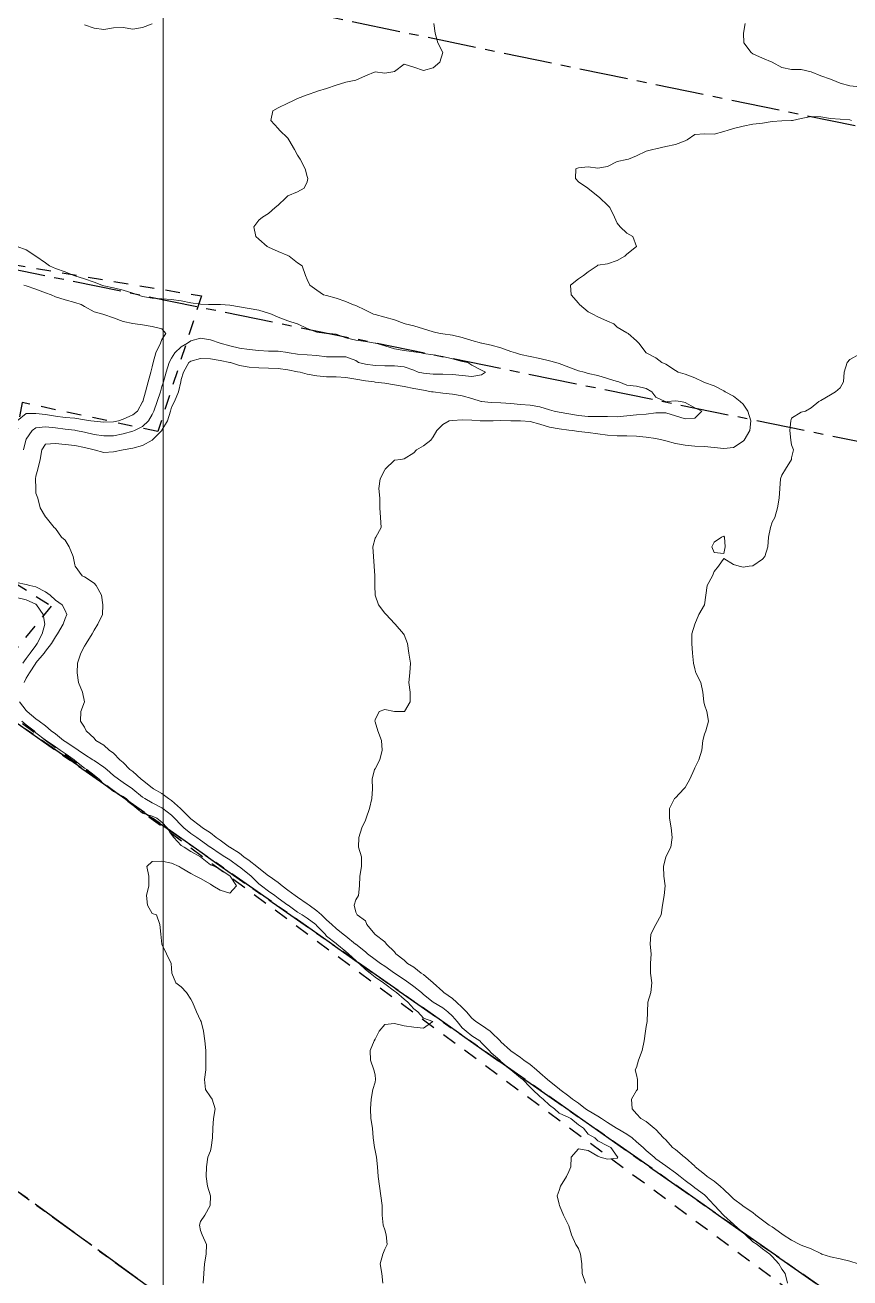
# Model space of a CAD drawing. Header units: centimetres. Extents: x 0 to 642158, y -847 to 649707.
# Drawn here: x 617459.7 to 617502.3, y 621495 to 621559.7 of the extents above; entities that cross this region are included whole.
import ezdxf

# ---------------------------------------------------------------- set-up
doc = ezdxf.new("R2010")
doc.units = ezdxf.units.CM
doc.header["$MEASUREMENT"] = 0
doc.linetypes.add('CENTERX2', pattern=[4, 2.5, -0.5, 0.5, -0.5])
doc.linetypes.add('JIS_02_0.7', pattern=[1.35, 0.75, -0.6])
for name, color, linetype, lineweight in [('MEV_grille', 254, 'Continuous', 9), ('WAL_parcellaire agricole', 7, 'JIS_02_0.7', 25), ('WAL_topographie 0.5', 253, 'Continuous', 20)]:
    doc.layers.add(name, color=color, linetype=linetype, lineweight=lineweight)
doc.layers.add('SPW_parcellaire cadastral', color=7, linetype='CENTERX2', lineweight=25, true_color=0xff0542)

# ---------------------------------------------------------------- blocks, each defined once
blk = doc.blocks.new('*U112')
at = {"layer": 'MEV_grille', "transparency": 33554687}
blk.add_lwpolyline([(0, 1825.476), (0, -1825.476)], dxfattribs=at)
blk = doc.blocks.new('*U113')
at = {"layer": 'MEV_grille', "color": 0, "linetype": 'ByBlock', "lineweight": -2, "transparency": 16777216}
blk.add_blockref('*U112', (2100, 0), dxfattribs=at)

msp = doc.modelspace()

# ---------------------------------------------------------------- linework, layer by layer
at = {"layer": 'SPW_parcellaire cadastral'}
for points in [[(617481.473, 621601.626), (617481.432, 621600.491), (617481.178, 621590.023), (617481.568, 621585.208), (617482.516, 621581.606), (617483.412, 621579.111), (617485.456, 621575.951), (617486.746, 621574.411), (617489.179, 621572.086), (617492.58, 621569.871), (617496.96, 621567.93), (617535.631, 621559.684), (617537.862, 621557.868), (617538.403, 621557.085), (617537.777, 621547.167), (617468.797, 621561.439), (617476.799, 621602.591)], [(617439.517, 621537.504), (617436.492, 621540.114), (617439.189, 621543.82), (617446.498, 621549.642), (617542.79, 621530.025), (617542.157, 621526.132), (617539.459, 621512.032), (617531.346, 621473.099), (617439.517, 621537.504)], [(617671.264, 621373.869), (617653.06, 621358.485), (617454.636, 621502.88), (617429.077, 621521.494), (617439.517, 621537.504), (617531.346, 621473.099), (617536.473, 621469.607), (617572.364, 621444.35), (617578.348, 621439.835), (617601.291, 621423.317), (617615.532, 621413.339), (617638.572, 621396.229), (617671.264, 621373.869)], [(617400.462, 621418.735), (617391.02, 621426.366), (617388.172, 621428.262), (617374.762, 621437.189), (617369.563, 621440.651), (617364.802, 621443.929), (617359.718, 621447.446), (617352.634, 621452.361), (617348.8, 621455.044), (617345.183, 621457.594), (617341.383, 621460.26), (617337.216, 621463.193), (617349.494, 621472.884), (617407.131, 621518.652), (617415.374, 621525.368), (617420.293, 621521.959), (617423.462, 621519.763), (617426.503, 621517.656), (617429.077, 621521.494), (617454.636, 621502.88), (617653.06, 621358.485), (617541.325, 621322.196), (617400.462, 621418.735)]]:
    msp.add_lwpolyline(points, dxfattribs=at)
at = {"layer": 'WAL_parcellaire agricole'}
msp.add_lwpolyline([(617414.992, 621524.534), (617429.092, 621515.736), (617438.79, 621539.137), (617452.288, 621548.438), (617468.788, 621545.69), (617466.539, 621538.69), (617459.539, 621540.189), (617457.99, 621531.639), (617461.04, 621529.69), (617457.391, 621525.239), (617527.597, 621473.348), (617628.904, 621402.76), (617639.105, 621395.562), (617672.807, 621373.966)], dxfattribs=at)
at = {"layer": 'WAL_topographie 0.5'}
for points in [[(617480.79, 621559.75), (617480.852, 621559.25), (617480.991, 621558.75), (617481.25, 621558.25), (617481.25, 621558.25), (617481.25, 621558.25), (617481.094, 621557.75), (617480.75, 621557.453), (617480.25, 621557.328), (617479.75, 621557.5), (617479.25, 621557.645), (617478.75, 621557.276), (617478.667, 621557.25), (617478.25, 621557.179), (617477.75, 621557.25), (617477.25, 621557.053), (617476.75, 621556.823), (617476.417, 621556.75), (617476.25, 621556.726), (617475.75, 621556.564), (617475.25, 621556.398), (617474.776, 621556.25), (617474.75, 621556.239), (617474.25, 621556.075), (617473.75, 621555.875), (617473.512, 621555.75), (617473.25, 621555.635), (617472.75, 621555.393), (617472.483, 621555.25), (617472.37, 621554.75), (617472.75, 621554.337), (617472.824, 621554.25), (617473.25, 621553.824), (617473.297, 621553.75), (617473.595, 621553.25), (617473.75, 621552.954), (617473.882, 621552.75), (617474.15, 621552.25), (617474.25, 621551.861), (617474.279, 621551.75), (617474.25, 621551.583), (617474.096, 621551.25), (617473.75, 621551.07), (617473.25, 621550.85), (617473.143, 621550.75), (617472.75, 621550.383), (617472.59, 621550.25), (617472.25, 621549.946), (617471.945, 621549.75), (617471.75, 621549.598), (617471.492, 621549.25), (617471.6, 621548.75), (617471.75, 621548.625), (617472.179, 621548.25), (617472.25, 621548.206), (617472.75, 621547.979), (617473.25, 621547.786), (617473.319, 621547.75), (617473.75, 621547.398), (617473.982, 621547.25), (617474.154, 621546.75), (617474.25, 621546.541), (617474.39, 621546.25), (617474.75, 621545.985), (617475.098, 621545.75), (617475.25, 621545.714), (617475.75, 621545.574), (617476.25, 621545.412), (617476.592, 621545.25), (617476.75, 621545.196), (617477.25, 621544.96), (617477.665, 621544.75), (617477.75, 621544.728), (617478.25, 621544.603), (617478.75, 621544.463), (617479.25, 621544.277), (617479.307, 621544.25), (617479.75, 621544.14), (617480.25, 621543.996), (617480.75, 621543.843), (617481.118, 621543.75), (617481.25, 621543.731), (617481.75, 621543.663), (617482.25, 621543.551), (617482.75, 621543.392), (617483.25, 621543.252), (617483.256, 621543.25), (617483.75, 621543.153), (617484.25, 621543.007), (617484.75, 621542.825), (617484.993, 621542.75), (617485.25, 621542.675), (617485.75, 621542.567), (617486.25, 621542.461), (617486.75, 621542.348), (617487.088, 621542.25), (617487.25, 621542.205), (617487.75, 621542.014), (617488.25, 621541.818), (617488.55, 621541.75), (617488.75, 621541.697), (617489.25, 621541.583), (617489.75, 621541.432), (617490.25, 621541.274), (617490.34, 621541.25), (617490.75, 621541.095), (617491.25, 621541.027), (617491.75, 621540.921), (617492.029, 621540.75), (617492.25, 621540.462), (617492.727, 621540.25), (617492.75, 621540.213), (617492.827, 621540.25), (617493.25, 621540.276), (617493.54, 621540.25), (617493.75, 621540.197), (617494.25, 621539.922), (617494.62, 621539.75), (617494.25, 621539.38), (617493.75, 621539.355), (617493.25, 621539.498), (617492.75, 621539.661), (617492.25, 621539.651), (617491.75, 621539.585), (617491.25, 621539.55), (617490.75, 621539.505), (617490.25, 621539.458), (617489.75, 621539.465), (617489.25, 621539.476), (617488.75, 621539.465), (617488.25, 621539.513), (617487.75, 621539.611), (617487.25, 621539.688), (617486.988, 621539.75), (617486.75, 621539.815), (617486.25, 621539.972), (617485.75, 621540.062), (617485.25, 621540.093), (617484.75, 621540.132), (617484.25, 621540.178), (617483.75, 621540.189), (617483.25, 621540.243), (617483.227, 621540.25), (617482.75, 621540.394), (617482.25, 621540.532), (617481.75, 621540.624), (617481.25, 621540.678), (617480.75, 621540.734), (617480.67, 621540.75), (617480.25, 621540.825), (617479.75, 621540.922), (617479.25, 621541.013), (617478.75, 621541.106), (617478.25, 621541.182), (617477.75, 621541.243), (617477.703, 621541.25), (617477.25, 621541.305), (617476.75, 621541.392), (617476.25, 621541.481), (617475.75, 621541.516), (617475.25, 621541.512), (617474.75, 621541.56), (617474.25, 621541.657), (617473.889, 621541.75), (617473.75, 621541.779), (617473.25, 621541.886), (617472.75, 621541.946), (617472.25, 621541.957), (617471.75, 621541.973), (617471.25, 621542.008), (617470.75, 621542.095), (617470.295, 621542.25), (617470.25, 621542.26), (617469.75, 621542.357), (617469.25, 621542.445), (617468.75, 621542.461), (617468.25, 621542.33), (617468.144, 621542.25), (617467.857, 621541.75), (617467.75, 621541.384), (617467.73, 621541.25), (617467.609, 621540.75), (617467.404, 621540.25), (617467.25, 621539.948), (617467.188, 621539.75), (617467.034, 621539.25), (617466.75, 621538.764), (617466.742, 621538.75), (617466.25, 621538.252), (617466.247, 621538.25), (617465.75, 621537.98), (617465.25, 621537.839), (617464.757, 621537.75), (617464.75, 621537.748), (617464.25, 621537.648), (617463.75, 621537.619), (617463.258, 621537.75), (617463.25, 621537.751), (617462.75, 621537.876), (617462.25, 621537.972), (617461.75, 621538.022), (617461.25, 621538.081), (617460.75, 621538.036), (617460.552, 621537.75), (617460.46, 621537.25), (617460.353, 621536.75), (617460.25, 621536.393), (617460.234, 621536.25), (617460.235, 621535.75), (617460.25, 621535.519), (617460.345, 621535.25), (617460.467, 621534.75), (617460.75, 621534.286), (617460.781, 621534.25), (617461.191, 621533.75), (617461.25, 621533.683), (617461.575, 621533.25), (617461.75, 621533.091), (617461.97, 621532.75), (617462.162, 621532.25), (617462.25, 621531.821), (617462.269, 621531.75), (617462.63, 621531.25), (617462.75, 621531.194), (617463.25, 621530.871), (617463.363, 621530.75), (617463.625, 621530.25), (617463.706, 621529.75), (617463.68, 621529.25), (617463.45, 621528.75), (617463.25, 621528.453), (617463.15, 621528.25), (617462.843, 621527.75), (617462.75, 621527.618), (617462.571, 621527.25), (617462.4, 621526.75), (617462.379, 621526.25), (617462.447, 621525.75), (617462.653, 621525.25), (617462.75, 621524.75), (617462.75, 621524.75), (617462.75, 621524.75), (617462.558, 621524.25), (617462.547, 621523.75), (617462.75, 621523.44), (617462.833, 621523.25), (617463.25, 621522.873), (617463.342, 621522.75), (617463.75, 621522.508), (617464.024, 621522.25), (617464.25, 621522.096), (617464.582, 621521.75), (617464.75, 621521.609), (617465.101, 621521.25), (617465.25, 621521.146), (617465.679, 621520.75), (617465.75, 621520.697), (617466.25, 621520.309), (617466.318, 621520.25), (617466.75, 621520.024), (617467.095, 621519.75), (617467.25, 621519.656), (617467.709, 621519.25), (617467.75, 621519.212), (617468.208, 621518.75), (617468.25, 621518.711), (617468.75, 621518.331), (617468.847, 621518.25), (617469.25, 621517.992), (617469.548, 621517.75), (617469.75, 621517.611), (617470.243, 621517.25), (617470.25, 621517.246), (617470.75, 621516.938), (617470.976, 621516.75), (617471.25, 621516.558), (617471.646, 621516.25), (617471.75, 621516.17), (617472.25, 621515.776), (617472.281, 621515.75), (617472.75, 621515.42), (617472.948, 621515.25), (617473.25, 621515.025), (617473.619, 621514.75), (617473.75, 621514.661), (617474.25, 621514.322), (617474.344, 621514.25), (617474.75, 621513.964), (617474.992, 621513.75), (617475.25, 621513.501), (617475.517, 621513.25), (617475.75, 621513.046), (617476.111, 621512.75), (617476.25, 621512.648), (617476.745, 621512.25), (617476.75, 621512.246), (617477.25, 621511.84), (617477.366, 621511.75), (617477.75, 621511.458), (617478.04, 621511.25), (617478.25, 621511.109), (617478.75, 621510.754), (617478.756, 621510.75), (617479.25, 621510.417), (617479.496, 621510.25), (617479.75, 621510.063), (617480.141, 621509.75), (617480.25, 621509.653), (617480.75, 621509.251), (617480.751, 621509.25), (617481.25, 621508.95), (617481.509, 621508.75), (617481.75, 621508.526), (617481.989, 621508.25), (617482.25, 621507.925), (617482.445, 621507.75), (617482.75, 621507.516), (617483.154, 621507.25), (617483.25, 621507.156), (617483.638, 621506.75), (617483.75, 621506.633), (617484.193, 621506.25), (617484.25, 621506.195), (617484.75, 621505.752), (617484.753, 621505.75), (617485.25, 621505.347), (617485.378, 621505.25), (617485.75, 621504.861), (617485.87, 621504.75), (617486.25, 621504.381), (617486.434, 621504.25), (617486.75, 621503.94), (617487.009, 621503.75), (617487.25, 621503.524), (617487.75, 621503.306), (617487.854, 621503.25), (617488.25, 621502.923), (617488.504, 621502.75), (617488.75, 621502.444), (617489.094, 621502.25), (617489.25, 621502.086), (617489.75, 621501.831), (617489.915, 621501.75), (617490.25, 621501.289), (617490.278, 621501.25), (617490.25, 621501.203), (617489.75, 621501.14), (617489.375, 621501.25), (617489.25, 621501.307), (617488.75, 621501.599), (617488.25, 621501.676), (617487.867, 621501.25), (617487.853, 621500.75), (617487.75, 621500.515), (617487.628, 621500.25), (617487.326, 621499.75), (617487.25, 621499.523), (617487.156, 621499.25), (617487.25, 621498.821), (617487.269, 621498.75), (617487.484, 621498.25), (617487.732, 621497.75), (617487.75, 621497.712), (617487.89, 621497.25), (617488.118, 621496.75), (617488.25, 621496.542), (617488.359, 621496.25), (617488.424, 621495.75), (617488.448, 621495.25), (617488.607, 621494.75)], [(617502.75, 621556.481), (617502.25, 621556.533), (617501.75, 621556.672), (617501.556, 621556.75), (617501.25, 621556.873), (617500.75, 621557.053), (617500.261, 621557.25), (617500.25, 621557.255), (617499.75, 621557.379), (617499.25, 621557.37), (617498.75, 621557.482), (617498.25, 621557.75), (617498.25, 621557.75), (617497.75, 621557.962), (617497.25, 621558.186), (617497.162, 621558.25), (617496.786, 621558.75), (617496.764, 621559.25), (617496.86, 621559.75)], [(617466.25, 621559.733), (617465.75, 621559.55), (617465.25, 621559.463), (617464.75, 621559.534), (617464.25, 621559.519), (617463.75, 621559.446), (617463.25, 621559.507), (617462.75, 621559.682)], [(617502.347, 621554.75), (617502.25, 621554.771), (617501.75, 621554.811), (617501.25, 621554.846), (617500.75, 621554.937), (617500.25, 621554.952), (617499.75, 621554.843), (617499.292, 621554.75), (617499.25, 621554.74), (617498.75, 621554.721), (617498.25, 621554.688), (617497.75, 621554.605), (617497.25, 621554.547), (617496.75, 621554.458), (617496.25, 621554.323), (617495.983, 621554.25), (617495.75, 621554.174), (617495.25, 621554.044), (617494.75, 621554.05), (617494.25, 621554.013), (617493.865, 621553.75), (617493.75, 621553.686), (617493.25, 621553.51), (617492.75, 621553.398), (617492.25, 621553.288), (617492.083, 621553.25), (617491.75, 621553.157), (617491.25, 621552.917), (617490.833, 621552.75), (617490.75, 621552.731), (617490.25, 621552.633), (617489.75, 621552.364), (617489.25, 621552.281), (617488.75, 621552.357), (617488.25, 621552.301), (617488.114, 621552.25), (617488.093, 621551.75), (617488.25, 621551.573), (617488.726, 621551.25), (617488.75, 621551.233), (617489.25, 621550.839), (617489.354, 621550.75), (617489.75, 621550.37), (617489.865, 621550.25), (617490.107, 621549.75), (617490.25, 621549.438), (617490.393, 621549.25), (617490.75, 621548.924), (617491.058, 621548.75), (617491.25, 621548.25), (617491.25, 621548.25), (617491.25, 621548.25), (617490.75, 621547.838), (617490.635, 621547.75), (617490.25, 621547.523), (617489.75, 621547.347), (617489.25, 621547.274), (617489.215, 621547.25), (617488.75, 621546.943), (617488.5, 621546.75), (617488.25, 621546.573), (617487.842, 621546.25), (617487.872, 621545.75), (617488.25, 621545.32), (617488.302, 621545.25), (617488.75, 621544.862), (617488.992, 621544.75), (617489.25, 621544.617), (617489.75, 621544.392), (617490.067, 621544.25), (617490.25, 621544.083), (617490.75, 621543.78), (617490.808, 621543.75), (617491.25, 621543.367), (617491.371, 621543.25), (617491.75, 621542.75), (617491.75, 621542.75), (617492.25, 621542.49), (617492.545, 621542.25), (617492.75, 621542.163), (617493.25, 621541.848), (617493.4, 621541.75), (617493.75, 621541.648), (617494.25, 621541.469), (617494.676, 621541.25), (617494.75, 621541.226), (617495.25, 621541.048), (617495.75, 621540.791), (617495.815, 621540.75), (617496.25, 621540.524), (617496.598, 621540.25), (617496.75, 621540.099), (617496.995, 621539.75), (617497.145, 621539.25), (617497.088, 621538.75), (617496.806, 621538.25), (617496.75, 621538.191), (617496.25, 621537.878), (617495.75, 621537.823), (617495.25, 621537.873), (617494.75, 621537.915), (617494.25, 621537.945), (617493.75, 621537.989), (617493.25, 621538.079), (617492.75, 621538.215), (617492.613, 621538.25), (617492.25, 621538.334), (617491.75, 621538.408), (617491.25, 621538.456), (617490.75, 621538.467), (617490.25, 621538.469), (617489.75, 621538.505), (617489.25, 621538.569), (617488.75, 621538.637), (617488.25, 621538.692), (617487.941, 621538.75), (617487.75, 621538.772), (617487.25, 621538.837), (617486.75, 621538.914), (617486.25, 621539.068), (617485.75, 621539.204), (617485.25, 621539.238), (617484.85, 621539.25), (617484.75, 621539.251), (617484.25, 621539.256), (617483.85, 621539.25), (617483.75, 621539.245), (617483.25, 621539.238), (617483.173, 621539.25), (617482.75, 621539.274), (617482.25, 621539.301), (617481.75, 621539.27), (617481.583, 621539.25), (617481.25, 621539.058), (617480.942, 621538.75), (617480.75, 621538.417), (617480.631, 621538.25), (617480.25, 621537.964), (617479.897, 621537.75), (617479.75, 621537.603), (617479.25, 621537.281), (617479.083, 621537.25), (617478.75, 621537.214), (617478.269, 621536.75), (617478.25, 621536.721), (617478.021, 621536.25), (617477.946, 621535.75), (617478, 621535.25), (617478, 621534.75), (617478.036, 621534.25), (617478.062, 621533.75), (617477.792, 621533.25), (617477.75, 621533.187), (617477.641, 621532.75), (617477.664, 621532.25), (617477.703, 621531.75), (617477.734, 621531.25), (617477.734, 621530.75), (617477.75, 621530.251), (617477.75, 621530.25), (617477.929, 621529.75), (617478.25, 621529.314), (617478.324, 621529.25), (617478.75, 621528.797), (617478.794, 621528.75), (617479.221, 621528.25), (617479.25, 621528.2), (617479.423, 621527.75), (617479.491, 621527.25), (617479.574, 621526.75), (617479.544, 621526.25), (617479.491, 621525.75), (617479.558, 621525.25), (617479.566, 621524.75), (617479.267, 621524.25), (617479.25, 621524.241), (617478.75, 621524.25), (617478.75, 621524.25), (617478.25, 621524.358), (617477.964, 621524.25), (617477.75, 621523.821), (617477.736, 621523.75), (617477.75, 621523.708), (617477.887, 621523.25), (617478.083, 621522.75), (617478.122, 621522.25), (617477.992, 621521.75), (617477.75, 621521.281), (617477.729, 621521.25), (617477.596, 621520.75), (617477.62, 621520.25), (617477.578, 621519.75), (617477.457, 621519.25), (617477.297, 621518.75), (617477.25, 621518.643), (617477.073, 621518.25), (617476.907, 621517.75), (617476.9, 621517.25), (617477.046, 621516.75), (617477.05, 621516.25), (617476.962, 621515.75), (617476.956, 621515.25), (617476.893, 621514.75), (617476.75, 621514.528), (617476.674, 621514.25), (617476.75, 621513.893), (617476.833, 621513.75), (617477.25, 621513.438), (617477.325, 621513.25), (617477.737, 621512.75), (617477.75, 621512.741), (617478.25, 621512.37), (617478.34, 621512.25), (617478.75, 621511.84), (617478.82, 621511.75), (617479.25, 621511.422), (617479.431, 621511.25), (617479.75, 621511.052), (617480.129, 621510.75), (617480.25, 621510.675), (617480.75, 621510.253), (617480.753, 621510.25), (617481.25, 621509.796), (617481.298, 621509.75), (617481.75, 621509.44), (617481.954, 621509.25), (617482.25, 621508.975), (617482.467, 621508.75), (617482.75, 621508.432), (617482.95, 621508.25), (617483.25, 621508.07), (617483.695, 621507.75), (617483.75, 621507.706), (617484.201, 621507.25), (617484.25, 621507.2), (617484.744, 621506.75), (617484.75, 621506.745), (617485.25, 621506.389), (617485.429, 621506.25), (617485.75, 621506.036), (617486.088, 621505.75), (617486.25, 621505.605), (617486.647, 621505.25), (617486.75, 621505.166), (617487.25, 621504.782), (617487.288, 621504.75), (617487.75, 621504.405), (617487.936, 621504.25), (617488.25, 621504.033), (617488.618, 621503.75), (617488.75, 621503.658), (617489.25, 621503.368), (617489.429, 621503.25), (617489.75, 621503.046), (617490.218, 621502.75), (617490.25, 621502.732), (617490.75, 621502.445), (617491.018, 621502.25), (617491.25, 621502.049), (617491.59, 621501.75), (617491.75, 621501.599), (617492.151, 621501.25), (617492.25, 621501.17), (617492.75, 621500.812), (617492.835, 621500.75), (617493.25, 621500.442), (617493.493, 621500.25), (617493.75, 621500.043), (617494.15, 621499.75), (617494.25, 621499.671), (617494.75, 621499.3), (617494.809, 621499.25), (617495.25, 621498.769), (617495.268, 621498.75), (617495.739, 621498.25), (617495.75, 621498.238), (617496.25, 621497.792), (617496.307, 621497.75), (617496.75, 621497.341), (617496.868, 621497.25), (617497.25, 621496.883), (617497.468, 621496.75), (617497.75, 621496.528), (617498.127, 621496.25), (617498.25, 621496.123), (617498.596, 621495.75), (617498.75, 621495.466), (617498.919, 621495.25), (617499.033, 621494.75)], [(617459.286, 621548.25), (617459.75, 621548.077), (617460.243, 621547.75), (617460.25, 621547.747), (617460.75, 621547.396), (617460.94, 621547.25), (617461.25, 621547.111), (617461.75, 621546.94), (617462.198, 621546.75), (617462.25, 621546.734), (617462.75, 621546.573), (617463.25, 621546.4), (617463.656, 621546.25), (617463.75, 621546.22), (617464.25, 621546.102), (617464.75, 621545.99), (617465.25, 621545.834), (617465.502, 621545.75), (617465.75, 621545.667), (617466.25, 621545.569), (617466.75, 621545.537), (617467.25, 621545.513), (617467.75, 621545.438), (617468.25, 621545.334), (617468.75, 621545.258), (617469.15, 621545.25), (617469.25, 621545.248), (617469.5, 621545.25), (617469.75, 621545.252), (617469.768, 621545.25), (617470.25, 621545.212), (617470.75, 621545.128), (617471.25, 621545.038), (617471.75, 621544.948), (617472.25, 621544.809), (617472.409, 621544.75), (617472.75, 621544.591), (617473.25, 621544.4), (617473.739, 621544.25), (617473.75, 621544.245), (617474.25, 621544.01), (617474.75, 621543.817), (617475.25, 621543.759), (617475.397, 621543.75), (617475.75, 621543.715), (617476.25, 621543.536), (617476.75, 621543.407), (617477.25, 621543.336), (617477.75, 621543.26), (617477.798, 621543.25), (617478.25, 621543.114), (617478.75, 621542.962), (617479.25, 621542.877), (617479.75, 621542.804), (617480.135, 621542.75), (617480.25, 621542.719), (617480.75, 621542.649), (617481.25, 621542.566), (617481.75, 621542.443), (617482.25, 621542.315), (617482.532, 621542.25), (617482.75, 621542.114), (617483.25, 621541.862), (617483.445, 621541.75), (617483.25, 621541.616), (617482.75, 621541.526), (617482.25, 621541.579), (617481.75, 621541.642), (617481.25, 621541.653), (617480.75, 621541.658), (617480.25, 621541.702), (617479.982, 621541.75), (617479.75, 621541.854), (617479.25, 621542.035), (617478.75, 621542.081), (617478.25, 621542.076), (617477.75, 621542.097), (617477.25, 621542.162), (617476.903, 621542.25), (617476.75, 621542.357), (617476.25, 621542.55), (617475.75, 621542.557), (617475.25, 621542.557), (617474.75, 621542.612), (617474.25, 621542.66), (617473.75, 621542.694), (617473.316, 621542.75), (617473.25, 621542.764), (617472.75, 621542.834), (617472.25, 621542.842), (617471.75, 621542.874), (617471.25, 621542.919), (617470.75, 621542.997), (617470.25, 621543.112), (617469.75, 621543.25), (617469.75, 621543.25), (617469.25, 621543.431), (617468.75, 621543.518), (617468.25, 621543.376), (617468.07, 621543.25), (617467.75, 621543.067), (617467.417, 621542.75), (617467.25, 621542.487), (617467.131, 621542.25), (617466.969, 621541.75), (617466.826, 621541.25), (617466.75, 621541.013), (617466.669, 621540.75), (617466.501, 621540.25), (617466.335, 621539.75), (617466.25, 621539.571), (617466.062, 621539.25), (617465.75, 621538.951), (617465.331, 621538.75), (617465.25, 621538.715), (617464.75, 621538.57), (617464.25, 621538.477), (617463.75, 621538.468), (617463.25, 621538.547), (617462.75, 621538.665), (617462.315, 621538.75), (617462.25, 621538.762), (617461.75, 621538.817), (617461.25, 621538.881), (617460.75, 621538.944), (617460.25, 621538.882), (617460.049, 621538.75), (617459.75, 621538.308), (617459.725, 621538.25), (617459.607, 621537.75)], [(617459.629, 621546.25), (617459.75, 621546.208), (617460.25, 621546.046), (617460.75, 621545.851), (617461.03, 621545.75), (617461.25, 621545.647), (617461.75, 621545.484), (617462.25, 621545.356), (617462.579, 621545.25), (617462.75, 621545.146), (617463.25, 621544.868), (617463.7, 621544.75), (617463.75, 621544.733), (617464.25, 621544.561), (617464.75, 621544.368), (617465.25, 621544.267), (617465.371, 621544.25), (617465.75, 621544.194), (617466.25, 621544.11), (617466.75, 621543.993), (617466.959, 621543.75), (617466.75, 621543.439), (617466.67, 621543.25), (617466.437, 621542.75), (617466.302, 621542.25), (617466.25, 621542.036), (617466.17, 621541.75), (617466.038, 621541.25), (617465.898, 621540.75), (617465.758, 621540.25), (617465.75, 621540.229), (617465.482, 621539.75), (617465.25, 621539.55), (617464.75, 621539.327), (617464.515, 621539.25), (617464.25, 621539.187), (617463.75, 621539.172), (617463.25, 621539.229), (617463.083, 621539.25), (617462.75, 621539.304), (617462.25, 621539.378), (617461.75, 621539.425), (617461.25, 621539.488), (617460.75, 621539.568), (617460.25, 621539.627), (617459.75, 621539.618), (617459.272, 621539.25)], [(617502.75, 621542.687), (617502.25, 621542.417), (617502.117, 621542.25), (617501.956, 621541.75), (617501.922, 621541.25), (617501.75, 621540.956), (617501.517, 621540.75), (617501.25, 621540.583), (617500.75, 621540.3), (617500.65, 621540.25), (617500.25, 621539.917), (617499.964, 621539.75), (617499.75, 621539.687), (617499.25, 621539.381), (617499.214, 621539.25), (617499.16, 621538.75), (617499.21, 621538.25), (617499.25, 621538.013), (617499.352, 621537.75), (617499.25, 621537.333), (617499.238, 621537.25), (617498.936, 621536.75), (617498.75, 621536.436), (617498.684, 621536.25), (617498.636, 621535.75), (617498.607, 621535.25), (617498.528, 621534.75), (617498.377, 621534.25), (617498.25, 621534.014), (617498.152, 621533.75), (617498.049, 621533.25), (617498.022, 621532.75), (617497.865, 621532.25), (617497.75, 621532.109), (617497.25, 621531.771), (617497.05, 621531.75), (617496.75, 621531.687), (617496.536, 621531.75), (617496.25, 621531.841), (617495.75, 621532.139), (617495.481, 621531.75), (617495.25, 621531.477), (617495.164, 621531.25), (617494.898, 621530.75), (617494.821, 621530.25), (617494.75, 621529.75), (617494.75, 621529.75), (617494.454, 621529.25), (617494.25, 621528.75), (617494.25, 621528.75), (617494.094, 621528.25), (617494.094, 621527.75), (617494.137, 621527.25), (617494.177, 621526.75), (617494.25, 621526.45), (617494.309, 621526.25), (617494.56, 621525.75), (617494.663, 621525.25), (617494.717, 621524.75), (617494.75, 621524.6), (617494.873, 621524.25), (617494.967, 621523.75), (617494.815, 621523.25), (617494.75, 621523.083), (617494.67, 621522.75), (617494.609, 621522.25), (617494.468, 621521.75), (617494.25, 621521.336), (617494.218, 621521.25), (617494.004, 621520.75), (617493.75, 621520.321), (617493.684, 621520.25), (617493.25, 621519.792), (617493.2, 621519.75), (617492.946, 621519.25), (617492.95, 621518.75), (617493.038, 621518.25), (617493.083, 621517.75), (617493.022, 621517.25), (617492.75, 621516.75), (617492.75, 621516.75), (617492.644, 621516.25), (617492.656, 621515.75), (617492.731, 621515.25), (617492.669, 621514.75), (617492.589, 621514.25), (617492.512, 621513.75), (617492.25, 621513.25), (617492.25, 621513.25), (617491.985, 621512.75), (617491.95, 621512.25), (617492, 621511.75), (617491.964, 621511.25), (617491.958, 621510.75), (617492.031, 621510.25), (617491.977, 621509.75), (617491.831, 621509.25), (617491.809, 621508.75), (617491.797, 621508.25), (617491.75, 621508), (617491.706, 621507.75), (617491.647, 621507.25), (617491.542, 621506.75), (617491.353, 621506.25), (617491.25, 621505.875), (617491.183, 621505.75), (617491.25, 621505.5), (617491.298, 621505.25), (617491.294, 621504.75), (617491.25, 621504.697), (617490.993, 621504.25), (617491.026, 621503.75), (617491.25, 621503.491), (617491.469, 621503.25), (617491.75, 621503.092), (617492.148, 621502.75), (617492.25, 621502.678), (617492.633, 621502.25), (617492.75, 621502.137), (617493.103, 621501.75), (617493.25, 621501.641), (617493.727, 621501.25), (617493.75, 621501.233), (617494.25, 621500.781), (617494.278, 621500.75), (617494.75, 621500.371), (617494.889, 621500.25), (617495.25, 621500.014), (617495.57, 621499.75), (617495.75, 621499.587), (617496.087, 621499.25), (617496.25, 621499.094), (617496.72, 621498.75), (617496.75, 621498.73), (617497.25, 621498.398), (617497.406, 621498.25), (617497.75, 621497.992), (617498.096, 621497.75), (617498.25, 621497.658), (617498.75, 621497.3), (617498.818, 621497.25), (617499.25, 621496.975), (617499.673, 621496.75), (617499.75, 621496.712), (617500.25, 621496.521), (617500.75, 621496.274), (617500.813, 621496.25), (617501.25, 621496.104), (617501.75, 621496), (617502.25, 621495.878), (617502.682, 621495.75)], [(617495.75, 621532.393), (617495.816, 621532.75), (617495.777, 621533.25), (617495.75, 621533.292), (617495.639, 621533.25), (617495.25, 621532.981), (617495.139, 621532.75), (617495.25, 621532.45), (617495.75, 621532.393)], [(617459.25, 621530.903), (617459.75, 621530.793), (617459.939, 621530.75), (617460.25, 621530.689), (617460.75, 621530.422), (617460.975, 621530.25), (617461.25, 621529.987), (617461.606, 621529.75), (617461.75, 621529.462), (617461.838, 621529.25), (617461.75, 621529.053), (617461.65, 621528.75), (617461.357, 621528.25), (617461.25, 621528.106), (617461.048, 621527.75), (617460.75, 621527.36), (617460.672, 621527.25), (617460.25, 621526.758), (617460.243, 621526.75), (617459.917, 621526.25), (617459.75, 621525.962), (617459.646, 621525.75)], [(617459.25, 621530.124), (617459.75, 621530.015), (617460.25, 621529.783), (617460.286, 621529.75), (617460.619, 621529.25), (617460.708, 621528.75), (617460.573, 621528.25), (617460.319, 621527.75), (617460.25, 621527.655), (617459.957, 621527.25), (617459.75, 621526.987), (617459.571, 621526.75)], [(617459.395, 621524.75), (617459.75, 621524.297), (617459.788, 621524.25), (617460.25, 621523.877), (617460.41, 621523.75), (617460.75, 621523.5), (617461.042, 621523.25), (617461.25, 621523.089), (617461.672, 621522.75), (617461.75, 621522.697), (617462.25, 621522.373), (617462.425, 621522.25), (617462.75, 621522.032), (617463.189, 621521.75), (617463.25, 621521.711), (617463.75, 621521.38), (617463.901, 621521.25), (617464.25, 621520.945), (617464.504, 621520.75), (617464.75, 621520.589), (617465.239, 621520.25), (617465.25, 621520.242), (617465.75, 621519.833), (617465.867, 621519.75), (617466.25, 621519.535), (617466.75, 621519.281), (617466.791, 621519.25), (617467.25, 621518.89), (617467.398, 621518.75), (617467.75, 621518.374), (617467.883, 621518.25), (617468.25, 621517.949), (617468.546, 621517.75), (617468.75, 621517.611), (617469.24, 621517.25), (617469.25, 621517.242), (617469.75, 621516.903), (617469.992, 621516.75), (617470.25, 621516.585), (617470.721, 621516.25), (617470.75, 621516.225), (617471.25, 621515.829), (617471.348, 621515.75), (617471.75, 621515.363), (617471.893, 621515.25), (617472.25, 621514.974), (617472.577, 621514.75), (617472.75, 621514.617), (617473.25, 621514.26), (617473.265, 621514.25), (617473.75, 621513.901), (617473.996, 621513.75), (617474.25, 621513.592), (617474.687, 621513.25), (617474.75, 621513.19), (617475.168, 621512.75), (617475.25, 621512.663), (617475.75, 621512.272), (617475.781, 621512.25), (617476.25, 621511.859), (617476.378, 621511.75), (617476.75, 621511.397), (617476.929, 621511.25), (617477.25, 621510.937), (617477.505, 621510.75), (617477.75, 621510.532), (617478.193, 621510.25), (617478.25, 621510.199), (617478.75, 621509.822), (617478.863, 621509.75), (617479.25, 621509.411), (617479.443, 621509.25), (617479.75, 621508.912), (617479.953, 621508.75), (617480.25, 621508.419), (617480.73, 621508.25), (617480.25, 621507.914), (617479.75, 621507.952), (617479.25, 621508.036), (617478.75, 621508.156), (617478.25, 621508.099), (617477.962, 621507.75), (617477.75, 621507.343), (617477.697, 621507.25), (617477.506, 621506.75), (617477.518, 621506.25), (617477.691, 621505.75), (617477.75, 621505.5), (617477.775, 621505.25), (617477.75, 621505.125), (617477.635, 621504.75), (617477.543, 621504.25), (617477.522, 621503.75), (617477.533, 621503.25), (617477.613, 621502.75), (617477.648, 621502.25), (617477.715, 621501.75), (617477.75, 621501.596), (617477.826, 621501.25), (617477.87, 621500.75), (617477.911, 621500.25), (617477.983, 621499.75), (617478.044, 621499.25), (617478.114, 621498.75), (617478.121, 621498.25), (617478.171, 621497.75), (617478.25, 621497.5), (617478.326, 621497.25), (617478.37, 621496.75), (617478.25, 621496.5), (617478.145, 621496.25), (617478.013, 621495.75), (617478.099, 621495.25), (617478.16, 621494.75)], [(617459.526, 621523.75), (617459.75, 621523.561), (617460.149, 621523.25), (617460.25, 621523.154), (617460.75, 621522.767), (617460.772, 621522.75), (617461.25, 621522.418), (617461.505, 621522.25), (617461.75, 621522.073), (617462.222, 621521.75), (617462.25, 621521.723), (617462.75, 621521.323), (617462.869, 621521.25), (617463.25, 621520.97), (617463.52, 621520.75), (617463.75, 621520.506), (617464.08, 621520.25), (617464.25, 621520.117), (617464.75, 621519.86), (617464.909, 621519.75), (617465.25, 621519.416), (617465.463, 621519.25), (617465.75, 621519.009), (617466.25, 621518.854), (617466.48, 621518.75), (617466.75, 621518.534), (617467.015, 621518.25), (617467.25, 621517.898), (617467.363, 621517.75), (617467.75, 621517.326), (617467.907, 621517.25), (617468.25, 621517.017), (617468.745, 621516.75), (617468.75, 621516.744), (617469.25, 621516.339), (617469.493, 621516.25), (617469.75, 621516.097), (617470.25, 621515.77), (617470.275, 621515.75), (617470.605, 621515.25), (617470.25, 621514.872), (617469.75, 621515.03), (617469.375, 621515.25), (617469.25, 621515.336), (617468.75, 621515.628), (617468.506, 621515.75), (617468.25, 621515.883), (617467.75, 621516.176), (617467.632, 621516.25), (617467.25, 621516.426), (617466.75, 621516.533), (617466.25, 621516.5), (617465.964, 621516.25), (617466.073, 621515.75), (617466.074, 621515.25), (617465.953, 621514.75), (617466.008, 621514.25), (617466.25, 621513.829), (617466.464, 621513.75), (617466.641, 621513.25), (617466.699, 621512.75), (617466.75, 621512.25), (617466.75, 621512.25), (617466.99, 621511.75), (617467.232, 621511.25), (617467.25, 621511), (617467.268, 621510.75), (617467.464, 621510.25), (617467.75, 621510.045), (617468.024, 621509.75), (617468.25, 621509.398), (617468.321, 621509.25), (617468.538, 621508.75), (617468.75, 621508.298), (617468.772, 621508.25), (617468.899, 621507.75), (617468.964, 621507.25), (617469.012, 621506.75), (617469.025, 621506.25), (617469.014, 621505.75), (617468.946, 621505.25), (617468.994, 621504.75), (617469.25, 621504.365), (617469.336, 621504.25), (617469.5, 621503.75), (617469.42, 621503.25), (617469.383, 621502.75), (617469.366, 621502.25), (617469.294, 621501.75), (617469.25, 621501.583), (617469.125, 621501.25), (617469.058, 621500.75), (617469.039, 621500.25), (617469.105, 621499.75), (617469.25, 621499.25), (617469.25, 621499.25), (617469.25, 621499.249), (617469.237, 621498.75), (617468.958, 621498.25), (617468.75, 621497.924), (617468.683, 621497.75), (617468.75, 621497.464), (617468.821, 621497.25), (617469.046, 621496.75), (617469.04, 621496.25), (617468.948, 621495.75), (617468.914, 621495.25), (617468.875, 621494.75)]]:
    msp.add_lwpolyline(points, dxfattribs=at)

# ---------------------------------------------------------------- block references
at = {"layer": 'MEV_grille', "transparency": 33554687}
msp.add_blockref('*U113', (615366.814, 620593.644), dxfattribs=at)

doc.saveas('drawing.dxf')
